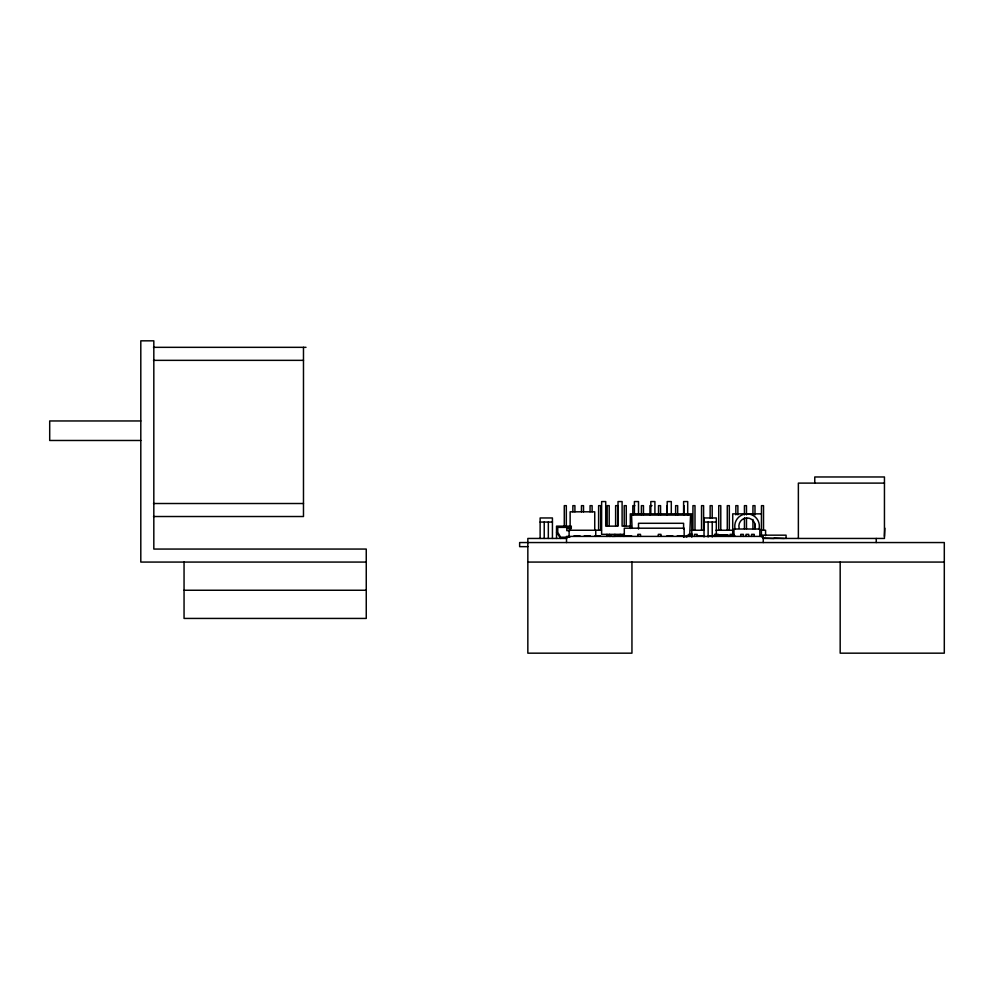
<?xml version="1.0" encoding="UTF-8"?>
<svg xmlns="http://www.w3.org/2000/svg" width="994" height="994" viewBox="0 0 994 994"><rect width="100%" height="100%" fill="white"/><g stroke="black" fill="none" stroke-linecap="round" stroke-linejoin="round"><path stroke-width="1.49" d="M610.117 536.4L608.142 535.99M622.617 535.99L612.403 536.4M686.332 537.083L691.799 534.35M683.599 537.22L689.749 534.35L690.569 515.091L631.538 515.091L632.109 528.423M153.498 347.328L306.003 347.328M153.498 360.35L303.481 360.35M140.8 420.959L49.7 420.959L49.7 440.479L140.8 440.479M884.449 483.109L798.368 483.109L798.368 538.45M153.498 503.511L303.481 503.511M634.868 505.66L632.818 505.66L632.818 514.88M652.002 505.66L649.952 505.66L649.952 514.88M761.404 513.861L732.715 513.861L732.715 535.381M153.498 516.52L303.481 516.52L303.481 347.328M540.127 522.061L552.428 522.061M704.025 522.061L716.326 522.061M571.438 526.149L556.528 526.149L556.528 538.45M631.339 526.149L622.107 526.149L622.107 501.56L618.019 501.56L618.019 526.149L605.719 526.149L605.719 501.56L601.618 501.56L601.618 534.35L624.157 534.35M571.401 527.379L557.758 527.379L557.758 532.299L560.628 537.22L569.848 537.22M571.388 528.609L566.779 528.609L566.779 530.659L569.848 530.659M601.432 530.249L569.115 530.249L569.115 536.4M691.252 530.249L703.64 530.249L703.59 505.66L701.54 505.66L701.54 530.249M716.028 530.249L733.063 530.249M760.932 530.249L765.579 530.249L765.579 535.716M718.314 534.35L714.487 534.35L714.487 536.4M733.895 534.35L730.056 534.35L730.056 536.4M716.749 534.76L727.397 534.76M760.733 535.17L786.08 535.17L786.08 538.45M573.936 535.99L580.074 535.99M584.186 535.99L590.312 535.99M594.735 535.99L600.562 535.99M607.843 535.99L606.887 536.4M624.891 535.99L623.561 536.4M625.586 535.99L631.712 535.99M666.775 535.99L672.913 535.99M677.187 535.99L683.325 535.99M697.689 535.99L703.814 535.99M708.101 535.99L714.226 535.99M718.513 535.99L724.638 535.99M728.925 535.99L735.051 535.99M884.449 536.4L884.859 528.199M762.684 538.04L774.028 538.45M774.264 538.04L784.403 538.45M566.779 538.45L527.839 538.45L527.839 653.17L631.948 653.17L631.948 562.07M762.858 538.45L884.449 538.45L884.449 476.971L814.769 476.971L814.769 483.109M527.839 546.65L519.638 546.65L519.638 542.55L944.3 542.55L944.3 653.17L840.178 653.17L840.178 562.07M366.252 562.07L140.8 562.07L140.8 340.83L153.821 340.83L153.821 549.061L366.252 549.061L366.252 618.43L184.052 618.43L184.052 562.07M527.839 562.07L944.3 562.07M184.052 590.25L366.252 590.25M556.528 532.299L560.628 538.45M876.261 538.45L876.261 542.55M763.529 530.249L763.529 505.66L761.479 505.66L761.404 536.909M763.268 542.55L763.268 536.4L566.518 536.4L566.518 542.55M759.814 536.4L759.814 529.019L733.994 529.019L733.895 536.4M754.993 514.88L754.993 505.66L752.943 505.66L752.943 514.88M754.993 524.111L754.993 528.721M754.247 536.4L754.247 534.35L751.576 534.35L751.576 536.4M752.943 519.489L752.943 528.721M748.706 536.4L748.706 534.35L746.047 534.35L746.047 536.4M746.482 514.88L746.482 505.66L744.431 505.66L744.431 514.88M746.482 517.961L746.482 528.721M744.431 517.961L744.431 528.721M743.375 536.4L743.375 534.35L740.716 534.35L740.716 536.4M737.883 514.88L737.883 505.66L735.833 505.66L735.833 514.88M729.323 530.249L729.323 505.66L727.285 505.66L727.285 530.249M728.428 536.4L728.428 535.17L715.717 535.17L715.717 536.4M720.787 530.249L720.787 505.66L718.737 505.66L718.737 530.249M716.326 535.468L716.326 517.961L704.025 517.961L704.025 536.959M712.189 517.961L712.189 505.66L710.138 505.66L710.138 517.961M712.226 522.061L712.226 536.959M708.126 522.061L708.126 536.959M697.167 536.4L697.167 534.35L694.495 534.35L694.495 536.4M694.992 530.249L694.992 505.66L692.942 505.66L692.942 530.249M692.135 536.4L692.135 534.35L688.966 534.35L688.966 536.4M691.799 537.083L691.799 513.861L630.308 513.861L630.308 528.497M691.625 534.35L691.625 536.4M689.476 534.35L689.476 536.4M689.19 534.35L689.19 536.4M687.699 514.979L687.699 501.56L683.599 501.56L683.599 513.861M684.158 505.66L684.158 514.88M684.158 536.4L684.158 528.199L624.307 528.199L624.307 536.4M683.599 529.019L683.599 523.291L638.508 523.291L638.508 529.019M677.672 514.88L677.672 505.66L675.622 505.66L675.622 514.88M671.298 513.861L671.298 501.56L667.198 501.56L667.198 513.861M667.098 505.66L667.098 514.88M660.985 536.4L660.985 534.35L658.326 534.35L658.326 536.4M660.563 514.88L660.563 505.66L658.513 505.66L658.513 514.88M654.909 513.861L654.909 501.56L650.809 501.56L650.809 513.861M643.466 514.88L643.466 505.66L641.416 505.66L641.416 514.88M640.496 536.4L640.496 534.35L637.825 534.35L637.825 536.4M638.508 513.861L638.508 501.56L634.408 501.56L634.408 513.861M626.257 525.64L626.257 505.66L624.207 505.66L624.207 525.64M620.231 534.35L620.231 536.4M617.672 525.64L617.672 505.66L615.621 505.66L615.621 525.64M614.901 534.35L614.901 536.4M611.235 535.99L610.863 536.4M609.595 534.35L609.608 536.4M609.21 525.64L609.21 505.66L607.172 505.66L607.172 525.64M606.936 534.35L606.936 536.4M600.662 530.249L600.662 505.66L598.612 505.66L598.612 530.249M595.754 530.249L595.754 536.4M594.735 530.249L594.735 511.811L570.134 511.811L570.134 530.249M592.113 511.811L592.113 505.66L590.063 505.66L590.063 511.811M583.515 511.811L583.515 505.66L581.465 505.66L581.465 511.811M574.917 511.811L574.917 505.66L572.867 505.66L572.867 511.811M566.319 525.64L566.319 505.66L564.281 505.66L564.281 525.64M552.428 538.45L552.428 517.961L540.127 517.961L540.127 538.45M548.328 522.061L548.328 538.45M544.227 522.061L544.227 538.45M739.138 528.274A8.2 8.2 0 0 1 747.066 517.961A8.2 8.2 0 0 1 754.98 528.274M735.187 529.342A12.301 12.301 0 0 1 747.066 513.861A12.301 12.301 0 0 1 758.944 529.342"/></g></svg>
